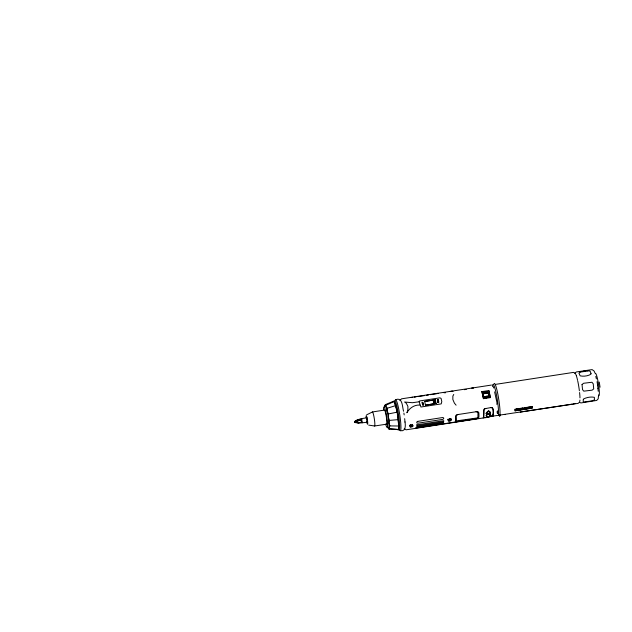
<?xml version="1.0" encoding="UTF-8"?>
<svg xmlns="http://www.w3.org/2000/svg" width="632" height="632" viewBox="0 0 632 632"><rect width="100%" height="100%" fill="white"/><g stroke="black" fill="none" stroke-linecap="round" stroke-linejoin="round"><path stroke-width="0.95" d="M398.76 426.007L398.508 429.57L398.002 429.95L397.575 429.373L388.562 428.812L398.508 429.57C398.792 420.043 397.828 409.749 393.831 401.091L385.291 404.67C385.496 406.202 392.883 401.51 394.368 401.683L397.165 412.159L398.76 426.007L389.905 425.905L389.115 427.422L389.683 428.986M410.081 425.589L410.934 425.131L410.01 425.439L410.982 426.205L410.998 424.838M411.543 425.881L412.372 424.949L412.356 425.676L410.982 426.205M411.598 426.11L411.551 425.368M448.507 419.387C447.717 420.722 450.553 419.529 448.965 419.056M450.671 419.024L449.866 420.225L449.818 419.482C451.809 419.293 449.052 418.708 449.826 419.158M449.866 420.225L449.818 419.482M497.526 410.839L497.423 413.47L497.052 411.661M532.31 406.526L532.341 408.146L515.033 410.808L515.001 409.188M515.341 409.339L515.38 410.555L517 410.073L517.016 409.078L517 410.073M516.091 409.536L515.522 410.121L516.921 409.907M516.368 409.497L516.921 409.741M520.12 408.73L520.168 409.694L518.295 409.978L518.256 409.015L520.176 408.951L518.256 409.015M521.226 408.556L521.274 409.52L523.138 409.236L523.099 408.272L521.226 408.556L521.274 409.52M526.069 407.814L526.116 408.778L524.244 409.062L524.204 408.098L526.124 408.043L524.204 408.098M527.222 408.604L527.175 407.64L529.047 407.356L527.23 407.869L527.222 408.604L529.087 408.319L529.047 407.356M515.033 410.808L532.002 407.996L531.962 406.779M598.567 394.882L598.204 398.847L596.663 400.443L580.927 402.94L579.623 402.426M355.026 421.844C354.955 419.514 364.308 418.06 367.074 417.831M362.065 422.381L358.431 422.942L354.465 421.907L357.736 419.759L361.378 419.198L361.409 418.7L361.788 419.79C345.333 423.393 362.247 423.416 367.69 422.01M354.568 421.354L361.788 419.79L362.033 422.879L361.836 422.334M366.528 418.898L366.6 417.902L367.224 422.081L366.837 420.991M424.72 401.438L435.322 399.811L424.72 401.438L425.486 405.191L436.104 403.406L425.486 405.191M433.86 403.587L433.252 400.364L433.86 403.587C437.51 404.377 432.517 395.545 435.211 403.374M483.148 393.776L488.583 392.938L483.148 393.776L484.025 398.097L489.484 397.062L488.583 392.938M484.112 396.793L488.639 395.695L489.042 396.999C479.57 399.424 486.545 395.435 489.042 396.999M489.484 397.062L488.576 393.136M496.871 404.433L496.989 402.782L494.619 391.887M483.101 417.973C490.353 417.152 494.943 416.867 492.494 408.019L490.811 407.608L484.404 408.762L483.63 410.587A15.674 1.857 81.3 0 1 483.101 417.973L406.099 429.807L404.243 428.694M399.93 400.467L401.51 398.832L491.467 385.054M384.556 406.439L385.291 404.67M389.905 425.905L389.012 423.171L389.478 420.383L388.325 417.246L388.514 413.921L387.242 411.242L387.282 408.225L395.735 405.594M386.105 404.843L386.049 406.755L387.282 408.225M492.454 386.318A16.013 1.896 81.3 0 1 496.017 392.685A16.013 1.896 81.3 0 1 498.498 414.142L499.691 416.101L499.928 414.9M574.828 373.243L576.329 371.956L592.089 369.609L594.072 371L594.965 372.943M579.655 402.078L578.154 403.358L490.171 416.528M453.76 394.447L452.868 396.082L452.844 399.479L454.4 403.129L456.091 405.175M419.119 401.778L419.608 400.957L439.896 397.836L441.089 398.397L441.8 401.675L441.215 403.888L420.92 407.008L419.119 401.778L412.412 402.718L404.559 402.015L406.313 403.24L407.901 406.384L407.845 410.287L406.889 412.743C409.631 408.011 414.181 404.749 419.83 405.049M438.189 393.428L437.352 393.396M489.547 415.619C493.189 413.186 482.477 415.011 487.446 416.377M387.242 411.242L386.871 408.438L387.037 409.141M410.689 424.941L410.089 425.265M423.045 403.943L422.634 404.164L423.116 404.251M366.639 414.837L372.469 411.946L384.485 410.097M356.472 420.801L354.552 421.607M450.087 391.54L452.307 391.026M458.034 414.521L457.11 414.861L456.257 416.298L456.407 420.912L476.884 417.989L477.918 417.294L477.966 412.957L476.955 411.811L476.007 411.756M449.81 419.996L449.249 420.32M485.739 408.391L484.136 409.307L483.488 417.468L485.099 417.302M362.104 421.884L358.439 422.816L354.742 422.152M573.003 404.006L575.088 403.579M388.514 413.921L397.165 412.159M412.514 397.212L411.306 397.56L412.269 397.465M415.801 427.848L417.317 427.548M477.271 418.653L415.974 428.038M361.788 419.79L354.465 421.907L355.073 422.073M504.881 414.624L505.537 414.505M452.054 391.579L453.018 391.413M395.648 399.732C402.75 396.683 402.221 407.119 403.579 411.25M495.591 384.367L573.564 372.382L575.42 373.504L576.242 375.337M414.173 397.165L416.085 396.872M417.997 396.58L424.688 395.553M426.6 395.261L428.504 394.961M430.416 394.668L437.107 393.641M579.599 371.813L581.432 371.529M583.265 371.245L585.098 370.968M464.37 389.675L466.258 389.383M481.908 391.611L488.836 390.552L489.618 393.823L490.361 397.599L483.441 398.666L481.908 391.611L483.441 398.666M485.06 396.651L486.948 396.359M485.842 397.812L488.56 397.394M386.571 424.167L374.555 426.015L368.677 425.099M515.965 409.038L522.696 408.003M524.615 407.711L531.346 406.676M448.357 419.703L449.265 419.474M515.056 409.418L532.365 406.755M410.136 425.818L410.934 425.462M411.606 425.589L412.451 425.462M448.412 419.932L449.257 419.798L449.21 419.253M449.873 419.703L450.727 419.577M515.396 409.56L517.063 409.307M532.018 407.008L530.288 407.04L530.28 408.027M521.282 408.786L523.099 408.272M527.167 408.383L529.087 408.319M520.247 412.111L572.047 404.148M400.238 430.708C405.934 431.838 405.61 425.518 404.986 421.907M471.63 388.056L473.423 387.953A11.763 1.39 81.3 0 0 473.218 388.167M389.478 420.383L398.271 419.632M586.923 370.684L587.902 370.628M355.121 422.302L354.615 421.433M357.728 419.885L359.537 419.79M490.811 407.608L492.17 407.569L493.276 409.102A15.674 1.857 81.3 0 1 492.747 416.488M499.691 416.101L499.754 416.101A16.716 1.975 81.3 0 0 498.221 396.161A16.716 1.975 81.3 0 0 493.955 383.948M448.878 419.751L448.807 419.751A1.256 0.711 -13.5 0 1 448.199 419.214M449.889 418.866L450.64 419.063M393.436 401.486L394.368 401.683M397.575 429.373L398.508 429.57M388.285 428.322L388.87 428.82M493.134 386.484L493.782 388.016M499.683 414.813L499.841 415.398M595.802 376.427L596.379 378.845M526.116 408.778L524.244 409.062M520.168 409.694L518.295 409.978M488.836 390.552L490.361 397.599M484.57 392.851L483.978 393.041L483.78 392.124L484.104 392.922M435.322 399.811L436.088 403.556M599.278 382.084L600.044 387.219M597.058 381.673L597.627 385.141M403.88 413.083L404.18 414.908M597.517 385.117L598.077 388.577M598.228 391.295L597.935 388.325M405.009 422.105L404.67 418.653M372.272 412.135A7.118 0.845 81.3 0 1 374.389 419.166A7.118 0.845 81.3 0 1 374.286 425.731M395.221 400.159A15.674 1.857 81.3 0 1 399.882 415.635A15.674 1.857 81.3 0 1 399.661 430.076M394.281 401.154A14.812 1.754 81.3 0 1 398.681 415.777A14.812 1.754 81.3 0 1 398.476 429.428M384.588 406.889A11.566 1.367 81.3 0 1 388.198 417.246A11.566 1.367 81.3 0 1 387.527 426.687M384.288 410.287A7.118 0.845 81.3 0 1 386.405 417.317A7.118 0.845 81.3 0 1 386.302 423.882M366.133 417.76A4.329 0.514 81.3 0 1 366.773 416.788A4.329 0.514 81.3 0 1 367.737 423.337A4.329 0.514 81.3 0 1 366.765 422.034M383.545 409.686A10.381 1.225 81.3 0 1 385.354 410.073A10.381 1.225 81.3 0 1 387.511 424.578A10.381 1.225 81.3 0 1 385.694 424.191M576.313 375.637A14.267 1.691 81.3 0 1 577.545 380.14M577.727 380.938A14.267 1.691 81.3 0 1 579.378 390.781M579.583 392.543A14.267 1.691 81.3 0 1 579.971 397.891M579.939 400.056A14.267 1.691 81.3 0 1 579.718 401.367M595.241 373.702A11.329 1.343 81.3 0 1 598.607 384.888A11.329 1.343 81.3 0 1 598.449 395.324M443.972 392.78A1.691 0.577 -11.2 0 1 445.394 392.843M412.593 425.178A1.691 0.964 -13.5 0 1 409.718 425.62M412.222 425.107A1.256 0.711 -13.5 0 1 411.772 425.447M410.089 425.439A1.256 0.711 -13.5 0 1 409.931 425.099M451.13 418.732A1.691 0.964 -13.5 0 1 450.332 419.719M449.51 419.996A1.691 0.964 -13.5 0 1 447.812 419.308M450.663 418.834A1.256 0.711 -13.5 0 1 450.498 419.229M485.834 392.117L486.616 392.591L485.692 392.306L486.435 391.737L485.834 392.117M416.859 424.854L416.851 425.549L417.863 425.747L442.708 421.923L443.727 421.418L443.743 420.722L416.859 424.854M530.477 407.656L531.875 407.442L530.477 407.656M583.304 399.614L583.17 401.525L584.063 401.999L592.366 400.822L594.475 399.787L594.357 397.323C590.983 396.58 586.646 397.338 583.581 398.982L583.304 399.614M422.239 403.184C423.329 403.769 423.495 403.003 422.239 403.184M437.826 402.394C438.9 403.003 439.122 402.173 437.826 402.394M485.558 392.433C484.396 394.044 484.539 390.687 485.558 392.433M582.04 384.54L582.53 389.596L583.755 391.168L592.113 390.157L593.709 388.893L593.243 383.845L591.963 382.257L583.597 383.269L582.04 384.54M437.502 400.933C438.292 402.647 439.082 399.637 437.502 400.933M590.999 373.512L590.928 374.191C588.037 376.048 583.51 376.64 580.152 375.843L578.959 373.157L580.603 372.027L588.969 370.858L590.272 371.418L590.999 373.512M437.621 400.972L438.482 401.091L437.644 400.917M416.757 426.908L416.686 427.327L417.665 427.382L442.511 423.566L443.632 422.776L416.757 426.908M485.408 392.519C484.373 393.523 484.957 391.018 485.408 392.519M486.182 413.225L486.782 413.683L490.614 412.799L488.599 410.531L486.182 413.225M486.221 413.399C493.813 416.243 489.366 407.585 486.221 413.399M490.511 414.782C488.323 420.801 482.177 412.617 490.511 414.782M487.201 391.603L486.877 392.117L487.62 392.488L487.201 391.603M417.76 421.37L416.764 421.986L416.812 422.903L417.855 423.211L442.7 419.395L443.696 418.771L443.648 417.855L442.598 417.547L417.76 421.37M423.416 403.745C424.009 405.065 421.307 403.951 423.416 403.745M438.173 400.175C435.898 401.107 439.951 399.874 437.549 400.048C439.856 399.511 435.559 399.495 438.063 399.716L437.32 400.127L438.173 400.175M486.782 391.666L486.845 392.606L486.782 391.666M422.137 402.26L422.192 403.05L423.156 402.568L422.137 402.26M438.679 401.454L437.763 402.157L438.798 401.999L438.679 401.454M422.658 404.654L422.658 405.183L423.693 405.025L422.658 404.654M476.757 411.645L457.434 414.616A2.046 1.556 -16.7 0 0 455.506 416.496A11.763 1.39 81.3 0 1 455.435 421.165A2.046 0.695 -11.2 0 0 457.323 421.584L476.647 418.613A2.046 0.695 -11.2 0 0 478.772 417.578A11.763 1.39 81.3 0 0 478.843 412.909A2.046 1.556 -16.7 0 0 476.757 411.645M410.587 427.019A1.691 0.964 -13.5 0 0 413.091 425.786A1.691 0.964 -13.5 0 0 410.618 425.312A1.691 0.964 -13.5 0 0 410.587 427.019M448.941 421.133A1.691 0.964 -13.5 0 0 451.406 419.861A1.691 0.964 -13.5 0 0 448.878 419.451A1.691 0.964 -13.5 0 0 448.941 421.133"/></g></svg>
